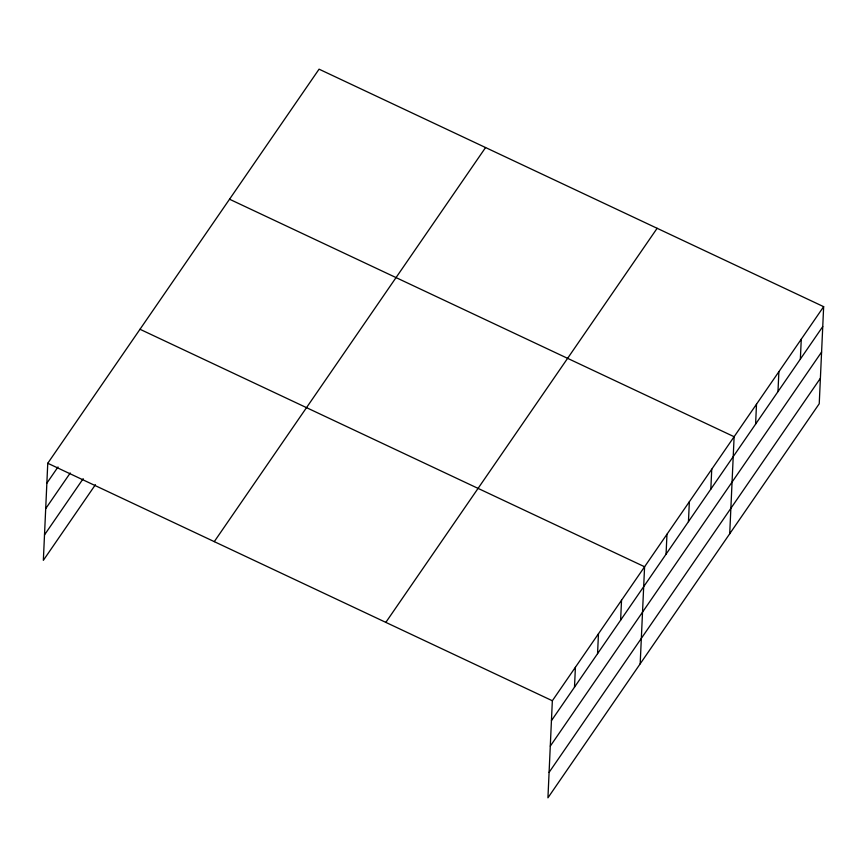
<?xml version="1.0" encoding="UTF-8"?>
<svg xmlns="http://www.w3.org/2000/svg" width="867" height="867" viewBox="0 0 867 867"><rect width="100%" height="100%" fill="white"/><g stroke="black" fill="none" stroke-linecap="round" stroke-linejoin="round"><path stroke-width="1.3" d="M823.65 306.669L552.344 700.753L547.933 797.824L819.239 403.74L823.65 306.669L319.067 69.176L47.761 463.26L43.35 560.331L95.424 484.696M574.496 687.173L575.406 667.254M597.558 653.675L598.468 633.755M620.62 620.176L621.531 600.257M640.182 663.84L644.582 566.758L139.999 329.276M666.062 554.165L666.972 534.245M688.452 521.652L689.352 501.733M710.832 489.14L711.731 469.231M729.711 533.79L734.121 436.719L229.538 199.226M755.601 424.115L756.501 404.206M777.981 391.602L778.88 371.694M800.36 359.09L801.271 339.181M46.851 483.179L58.013 466.966M45.702 508.636L70.249 472.981M44.51 534.874L83.189 478.682M214.268 541.637L485.574 147.542M385.826 622.376L657.132 228.292M551.434 720.661L822.75 326.577M550.285 746.129L821.591 352.045M549.093 772.367L820.399 378.272M47.761 463.26L552.344 700.753"/></g></svg>
